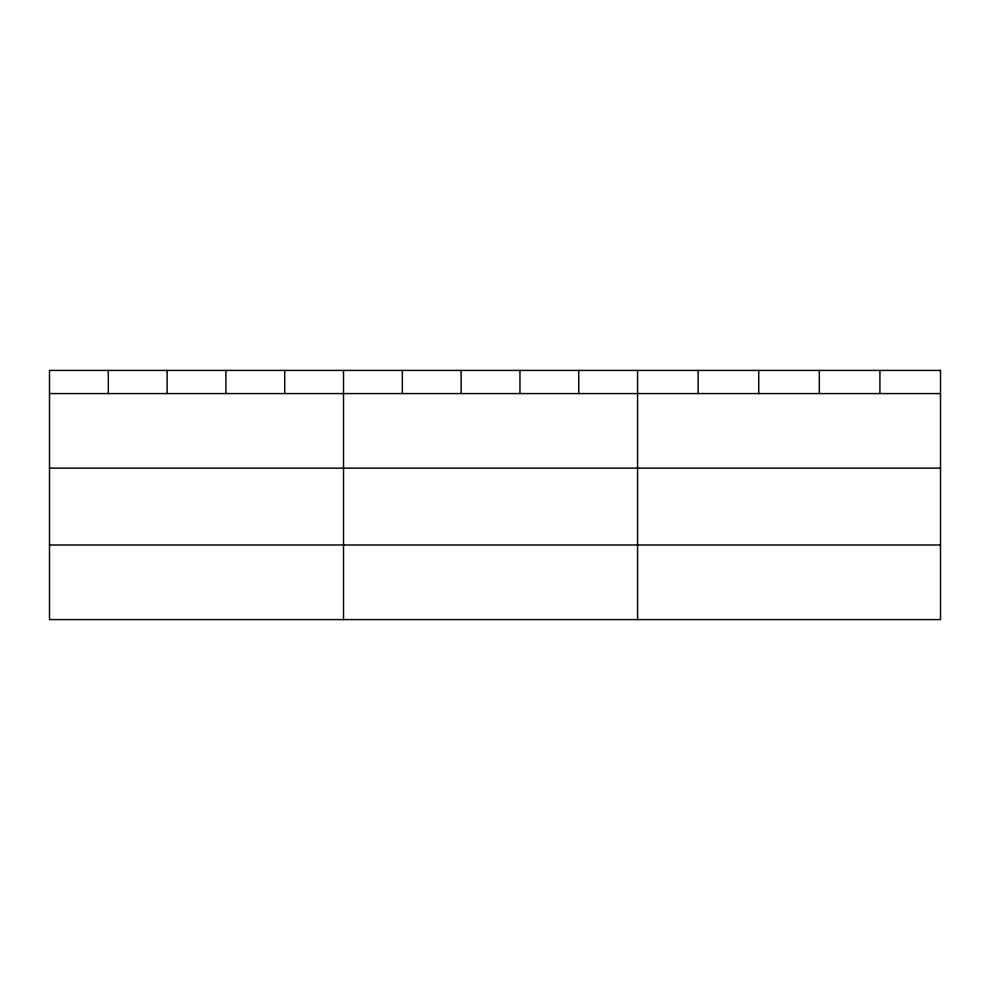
<?xml version="1.0" encoding="UTF-8"?>
<svg xmlns="http://www.w3.org/2000/svg" width="990" height="990" viewBox="0 0 990 990"><rect width="100%" height="100%" fill="white"/><g stroke="black" fill="none" stroke-linecap="round" stroke-linejoin="round"><path stroke-width="1.49" d="M49.5 393.575L940.5 393.575M49.5 468.146L940.5 468.146M49.5 544.995L940.5 544.995M879.912 370.421L879.912 393.575M819.324 370.421L819.324 393.575M758.736 370.421L758.736 393.575M698.148 370.421L698.148 393.575M637.56 370.421L637.56 619.579M578.754 370.421L578.754 393.575M519.948 370.421L519.948 393.575M461.142 370.421L461.142 393.575M402.336 370.421L402.336 393.575M343.53 370.421L343.53 619.579M284.724 370.421L284.724 393.575M225.918 370.421L225.918 393.575M167.112 370.421L167.112 393.575M108.306 370.421L108.306 393.575M940.5 370.421L49.5 370.421L49.5 619.579L940.5 619.579L940.5 370.421"/></g></svg>
